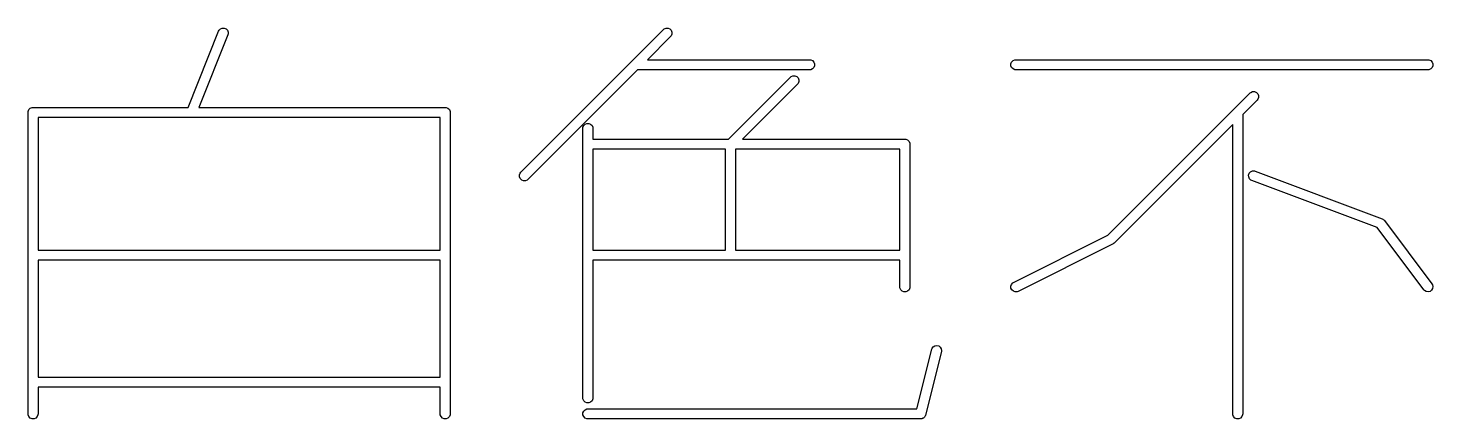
# Model space of a CAD drawing. Extents: x 20 to 200, y -176 to -20.
# Drawn here: x 20.5 to 41.6, y -176.46 to -170.59 of the extents above; entities that cross this region are included whole.
import ezdxf

# ---------------------------------------------------------------- set-up
doc = ezdxf.new("R2010")
doc.units = 0
doc.layers.add('BLACK', color=7, linetype='CONTINUOUS')

msp = doc.modelspace()

# ---------------------------------------------------------------- linework, layer by layer
at = {"layer": 'BLACK', "linetype": 'CONTINUOUS'}
for p, q in [((22.905048, -171.781485), (23.362381, -170.638155)), ((23.501653, -170.693863), (23.066604, -171.781485)), ((23.362381, -170.638155), (23.369153, -170.625104)), ((23.369153, -170.625104), (23.389592, -170.604161)), ((23.389592, -170.604161), (23.416489, -170.592634)), ((23.416489, -170.592634), (23.445751, -170.592277)), ((23.445751, -170.592277), (23.472922, -170.603145)), ((23.472922, -170.603145), (23.493865, -170.623584)), ((23.493865, -170.623584), (23.505392, -170.650481)), ((23.505749, -170.679743), (23.501653, -170.693863)), ((23.505392, -170.650481), (23.505749, -170.679743)), ((27.902793, -172.755833), (30.04565, -170.612976)), ((30.04565, -170.612976), (30.057015, -170.603649)), ((30.057015, -170.603649), (30.084051, -170.59245)), ((30.084051, -170.59245), (30.113314, -170.59245)), ((30.113314, -170.59245), (30.14035, -170.603649)), ((30.14035, -170.603649), (30.161043, -170.624342)), ((30.161043, -170.707677), (30.151716, -170.719042)), ((30.161043, -170.624342), (30.172242, -170.651378)), ((30.172242, -170.680641), (30.161043, -170.707677)), ((30.172242, -170.651378), (30.172242, -170.680641)), ((30.151716, -170.719042), (29.803558, -171.0672)), ((29.803558, -171.0672), (32.24154, -171.0672)), ((32.24154, -171.0672), (32.256172, -171.068641)), ((32.256172, -171.068641), (32.283208, -171.07984)), ((32.283208, -171.07984), (32.3039, -171.100532)), ((32.3039, -171.100532), (32.315099, -171.127568)), ((32.315099, -171.127568), (32.315099, -171.156832)), ((35.263219, -171.127568), (35.274418, -171.100532)), ((35.263219, -171.156832), (35.263219, -171.127568)), ((35.274418, -171.100532), (35.29511, -171.07984)), ((35.29511, -171.07984), (35.322146, -171.068641)), ((35.322146, -171.068641), (35.336778, -171.0672)), ((35.336778, -171.0672), (41.527254, -171.0672)), ((41.527254, -171.0672), (41.541886, -171.068641)), ((41.541886, -171.068641), (41.568922, -171.07984)), ((41.568922, -171.07984), (41.589614, -171.100532)), ((41.589614, -171.100532), (41.600813, -171.127568)), ((41.600813, -171.127568), (41.600813, -171.156832)), ((29.653558, -171.2172), (28.008859, -172.861899)), ((32.24154, -171.2172), (29.653558, -171.2172)), ((31.019998, -172.257676), (31.950412, -171.327262)), ((31.950412, -171.327262), (31.961777, -171.317935)), ((31.961777, -171.317935), (31.988813, -171.306736)), ((31.988813, -171.306736), (32.018076, -171.306736)), ((32.018076, -171.306736), (32.045113, -171.317935)), ((32.045113, -171.317935), (32.065805, -171.338627)), ((32.065805, -171.338627), (32.077004, -171.365664)), ((32.256172, -171.215759), (32.24154, -171.2172)), ((32.283208, -171.20456), (32.256172, -171.215759)), ((32.3039, -171.183868), (32.283208, -171.20456)), ((32.315099, -171.156832), (32.3039, -171.183868)), ((35.274418, -171.183868), (35.263219, -171.156832)), ((35.29511, -171.20456), (35.274418, -171.183868)), ((35.322146, -171.215759), (35.29511, -171.20456)), ((35.336778, -171.2172), (35.322146, -171.215759)), ((41.527254, -171.2172), (35.336778, -171.2172)), ((41.541886, -171.215759), (41.527254, -171.2172)), ((41.568922, -171.20456), (41.541886, -171.215759)), ((41.589614, -171.183868), (41.568922, -171.20456)), ((41.600813, -171.156832), (41.589614, -171.183868)), ((32.056478, -171.433328), (31.23213, -172.257676)), ((32.065805, -171.421963), (32.056478, -171.433328)), ((32.077004, -171.394927), (32.065805, -171.421963)), ((32.077004, -171.365664), (32.077004, -171.394927)), ((38.855174, -171.565357), (38.866539, -171.55603)), ((38.866539, -171.55603), (38.893575, -171.544831)), ((38.893575, -171.544831), (38.922838, -171.544831)), ((38.922838, -171.544831), (38.949875, -171.55603)), ((38.949875, -171.55603), (38.970567, -171.576722)), ((36.720922, -173.699608), (38.855174, -171.565357)), ((38.96124, -171.671423), (38.745111, -171.887551)), ((38.970567, -171.660058), (38.96124, -171.671423)), ((38.970567, -171.576722), (38.981766, -171.603759)), ((38.981766, -171.633022), (38.970567, -171.660058)), ((38.981766, -171.603759), (38.981766, -171.633022)), ((20.499874, -171.856485), (20.501315, -171.841853)), ((20.499874, -176.380295), (20.499874, -171.856485)), ((20.501315, -171.841853), (20.512514, -171.814817)), ((20.512514, -171.814817), (20.533206, -171.794125)), ((20.533206, -171.794125), (20.560242, -171.782926)), ((20.560242, -171.782926), (20.574874, -171.781485)), ((20.574874, -171.781485), (22.905048, -171.781485)), ((26.69035, -171.931485), (20.649874, -171.931485)), ((20.649874, -171.931485), (20.649874, -173.924342)), ((23.066604, -171.781485), (26.76535, -171.781485)), ((26.69035, -173.924342), (26.69035, -171.931485)), ((26.76535, -171.781485), (26.779982, -171.782926)), ((26.779982, -171.782926), (26.807018, -171.794125)), ((26.807018, -171.794125), (26.82771, -171.814817)), ((26.82771, -171.814817), (26.838909, -171.841853)), ((26.838909, -171.841853), (26.84035, -171.856485)), ((26.84035, -171.856485), (26.84035, -176.380295)), ((38.745111, -171.887551), (38.745111, -176.380295)), ((28.833207, -172.09458), (28.834648, -172.079948)), ((28.833207, -176.1422), (28.833207, -172.09458)), ((28.834648, -172.079948), (28.845847, -172.052912)), ((28.845847, -172.052912), (28.866539, -172.03222)), ((28.866539, -172.03222), (28.893575, -172.021021)), ((28.893575, -172.021021), (28.922839, -172.021021)), ((28.922839, -172.021021), (28.949875, -172.03222)), ((28.949875, -172.03222), (28.970567, -172.052912)), ((28.970567, -172.052912), (28.981766, -172.079948)), ((28.981766, -172.079948), (28.983207, -172.09458)), ((28.983207, -172.09458), (28.983207, -172.257676)), ((38.595111, -172.037551), (36.818382, -173.81428)), ((38.595111, -176.380295), (38.595111, -172.037551)), ((28.983207, -172.257676), (31.019998, -172.257676)), ((31.23213, -172.257676), (33.670112, -172.257676)), ((33.670112, -172.257676), (33.684744, -172.259117)), ((33.684744, -172.259117), (33.71178, -172.270316)), ((33.71178, -172.270316), (33.732472, -172.291008)), ((33.732472, -172.291008), (33.743671, -172.318044)), ((33.743671, -172.318044), (33.745112, -172.332676)), ((33.745112, -172.332676), (33.745112, -174.475533)), ((30.976064, -172.407676), (28.983207, -172.407676)), ((28.983207, -172.407676), (28.983207, -173.924342)), ((30.976064, -173.924342), (30.976064, -172.407676)), ((33.595112, -172.407676), (31.126064, -172.407676)), ((31.126064, -172.407676), (31.126064, -173.924342)), ((33.595112, -173.924342), (33.595112, -172.407676)), ((27.882267, -172.794235), (27.893466, -172.767198)), ((27.882267, -172.823497), (27.882267, -172.794235)), ((27.893466, -172.850534), (27.882267, -172.823497)), ((27.893466, -172.767198), (27.902793, -172.755833)), ((38.834194, -172.796738), (38.844469, -172.769337)), ((38.835187, -172.825985), (38.834194, -172.796738)), ((38.847296, -172.852625), (38.835187, -172.825985)), ((38.844469, -172.769337), (38.864448, -172.747955)), ((38.864448, -172.747955), (38.891088, -172.735846)), ((38.891088, -172.735846), (38.920335, -172.734853)), ((38.920335, -172.734853), (38.934541, -172.738641)), ((38.934541, -172.738641), (40.839302, -173.452927)), ((27.914158, -172.871226), (27.893466, -172.850534)), ((27.941195, -172.882425), (27.914158, -172.871226)), ((27.970457, -172.882425), (27.941195, -172.882425)), ((27.997494, -172.871226), (27.970457, -172.882425)), ((28.008859, -172.861899), (27.997494, -172.871226)), ((38.868678, -172.872604), (38.847296, -172.852625)), ((38.881873, -172.879091), (38.868678, -172.872604)), ((40.766116, -173.585682), (38.881873, -172.879091)), ((40.839302, -173.452927), (40.852497, -173.459414)), ((40.852497, -173.459414), (40.857338, -173.463937)), ((41.467254, -174.520533), (40.766116, -173.585682)), ((40.857338, -173.463937), (40.863036, -173.467311)), ((40.863036, -173.467311), (40.872968, -173.478152)), ((40.872968, -173.478152), (41.587254, -174.430533)), ((35.303237, -174.408451), (36.720922, -173.699608)), ((36.79889, -173.828329), (35.370319, -174.542615)), ((36.805189, -173.824364), (36.79889, -173.828329)), ((36.807017, -173.823607), (36.805189, -173.824364)), ((36.809073, -173.821918), (36.807017, -173.823607)), ((36.811333, -173.820497), (36.809073, -173.821918)), ((36.812632, -173.818998), (36.811333, -173.820497)), ((36.818382, -173.81428), (36.812632, -173.818998)), ((20.649874, -173.924342), (26.69035, -173.924342)), ((26.69035, -174.074342), (20.649874, -174.074342)), ((20.649874, -174.074342), (20.649874, -175.829104)), ((26.69035, -175.829104), (26.69035, -174.074342)), ((28.983207, -173.924342), (30.976064, -173.924342)), ((33.595112, -174.074342), (28.983207, -174.074342)), ((28.983207, -174.074342), (28.983207, -176.1422)), ((31.126064, -173.924342), (33.595112, -173.924342)), ((33.595112, -174.475533), (33.595112, -174.074342)), ((33.596553, -174.490165), (33.595112, -174.475533)), ((33.607752, -174.517201), (33.596553, -174.490165)), ((33.743671, -174.490165), (33.732472, -174.517201)), ((33.745112, -174.475533), (33.743671, -174.490165)), ((35.262367, -174.466152), (35.271621, -174.438391)), ((35.264441, -174.495342), (35.262367, -174.466152)), ((35.277528, -174.521517), (35.264441, -174.495342)), ((35.271621, -174.438391), (35.290794, -174.416283)), ((35.290794, -174.416283), (35.303237, -174.408451)), ((41.598004, -174.50042), (41.583095, -174.525601)), ((41.587254, -174.430533), (41.59488, -174.443103)), ((41.59488, -174.443103), (41.602143, -174.471451)), ((41.602143, -174.471451), (41.598004, -174.50042)), ((33.628444, -174.537893), (33.607752, -174.517201)), ((33.65548, -174.549092), (33.628444, -174.537893)), ((33.684744, -174.549092), (33.65548, -174.549092)), ((33.71178, -174.537893), (33.684744, -174.549092)), ((33.732472, -174.517201), (33.71178, -174.537893)), ((35.299636, -174.54069), (35.277528, -174.521517)), ((35.327397, -174.549944), (35.299636, -174.54069)), ((35.356587, -174.54787), (35.327397, -174.549944)), ((35.370319, -174.542615), (35.356587, -174.54787)), ((41.477186, -174.531374), (41.467254, -174.520533)), ((41.502367, -174.546283), (41.477186, -174.531374)), ((41.531335, -174.550421), (41.502367, -174.546283)), ((41.559684, -174.543159), (41.531335, -174.550421)), ((41.583095, -174.525601), (41.559684, -174.543159)), ((34.09591, -175.372365), (34.121003, -175.35731)), ((34.121003, -175.35731), (34.149948, -175.353002)), ((34.149948, -175.353002), (34.178338, -175.3601)), ((33.849648, -176.305295), (34.073541, -175.409724)), ((34.219063, -175.446104), (33.980968, -176.398485)), ((34.073541, -175.409724), (34.078488, -175.395878)), ((34.078488, -175.395878), (34.09591, -175.372365)), ((34.178338, -175.3601), (34.20185, -175.377522)), ((34.20185, -175.377522), (34.216906, -175.402614)), ((34.216906, -175.402614), (34.221214, -175.431559)), ((34.221214, -175.431559), (34.219063, -175.446104)), ((20.649874, -175.829104), (26.69035, -175.829104)), ((26.69035, -175.979104), (20.649874, -175.979104)), ((20.649874, -175.979104), (20.649874, -176.380295)), ((26.69035, -176.380295), (26.69035, -175.979104)), ((28.834648, -176.156832), (28.833207, -176.1422)), ((28.845847, -176.183868), (28.834648, -176.156832)), ((28.866539, -176.20456), (28.845847, -176.183868)), ((28.970567, -176.183868), (28.949875, -176.20456)), ((28.981766, -176.156832), (28.970567, -176.183868)), ((28.983207, -176.1422), (28.981766, -176.156832)), ((20.501315, -176.394927), (20.499874, -176.380295)), ((20.512514, -176.421963), (20.501315, -176.394927)), ((20.648433, -176.394927), (20.637234, -176.421963)), ((20.649874, -176.380295), (20.648433, -176.394927)), ((26.691791, -176.394927), (26.69035, -176.380295)), ((26.70299, -176.421963), (26.691791, -176.394927)), ((26.838909, -176.394927), (26.82771, -176.421963)), ((26.84035, -176.380295), (26.838909, -176.394927)), ((28.834648, -176.365663), (28.845847, -176.338627)), ((28.834648, -176.394927), (28.834648, -176.365663)), ((28.845847, -176.421963), (28.834648, -176.394927)), ((28.845847, -176.338627), (28.866539, -176.317935)), ((28.893575, -176.215759), (28.866539, -176.20456)), ((28.866539, -176.317935), (28.893575, -176.306736)), ((28.922839, -176.215759), (28.893575, -176.215759)), ((28.893575, -176.306736), (28.908207, -176.305295)), ((28.908207, -176.305295), (33.849648, -176.305295)), ((28.949875, -176.20456), (28.922839, -176.215759)), ((33.976021, -176.412331), (33.9727, -176.416811)), ((33.980968, -176.398485), (33.976021, -176.412331)), ((38.596552, -176.394927), (38.595111, -176.380295)), ((38.607751, -176.421963), (38.596552, -176.394927)), ((38.74367, -176.394927), (38.732471, -176.421963)), ((38.745111, -176.380295), (38.74367, -176.394927)), ((20.533206, -176.442655), (20.512514, -176.421963)), ((20.560242, -176.453854), (20.533206, -176.442655)), ((20.589506, -176.453854), (20.560242, -176.453854)), ((20.616542, -176.442655), (20.589506, -176.453854)), ((20.637234, -176.421963), (20.616542, -176.442655)), ((26.723682, -176.442655), (26.70299, -176.421963)), ((26.750718, -176.453854), (26.723682, -176.442655)), ((26.779982, -176.453854), (26.750718, -176.453854)), ((26.807018, -176.442655), (26.779982, -176.453854)), ((26.82771, -176.421963), (26.807018, -176.442655)), ((28.866539, -176.442655), (28.845847, -176.421963)), ((28.893575, -176.453854), (28.866539, -176.442655)), ((28.908207, -176.455295), (28.893575, -176.453854)), ((33.908207, -176.455295), (28.908207, -176.455295)), ((33.922839, -176.453854), (33.908207, -176.455295)), ((33.927992, -176.451719), (33.922839, -176.453854)), ((33.933506, -176.450899), (33.927992, -176.451719)), ((33.941383, -176.446172), (33.933506, -176.450899)), ((33.949875, -176.442655), (33.941383, -176.446172)), ((33.953818, -176.438711), (33.949875, -176.442655)), ((33.958599, -176.435843), (33.953818, -176.438711)), ((33.964068, -176.428461), (33.958599, -176.435843)), ((33.970567, -176.421963), (33.964068, -176.428461)), ((33.9727, -176.416811), (33.970567, -176.421963)), ((38.628443, -176.442655), (38.607751, -176.421963)), ((38.655479, -176.453854), (38.628443, -176.442655)), ((38.684743, -176.453854), (38.655479, -176.453854)), ((38.711779, -176.442655), (38.684743, -176.453854)), ((38.732471, -176.421963), (38.711779, -176.442655))]:
    msp.add_line(p, q, dxfattribs=at)

doc.saveas('drawing.dxf')
